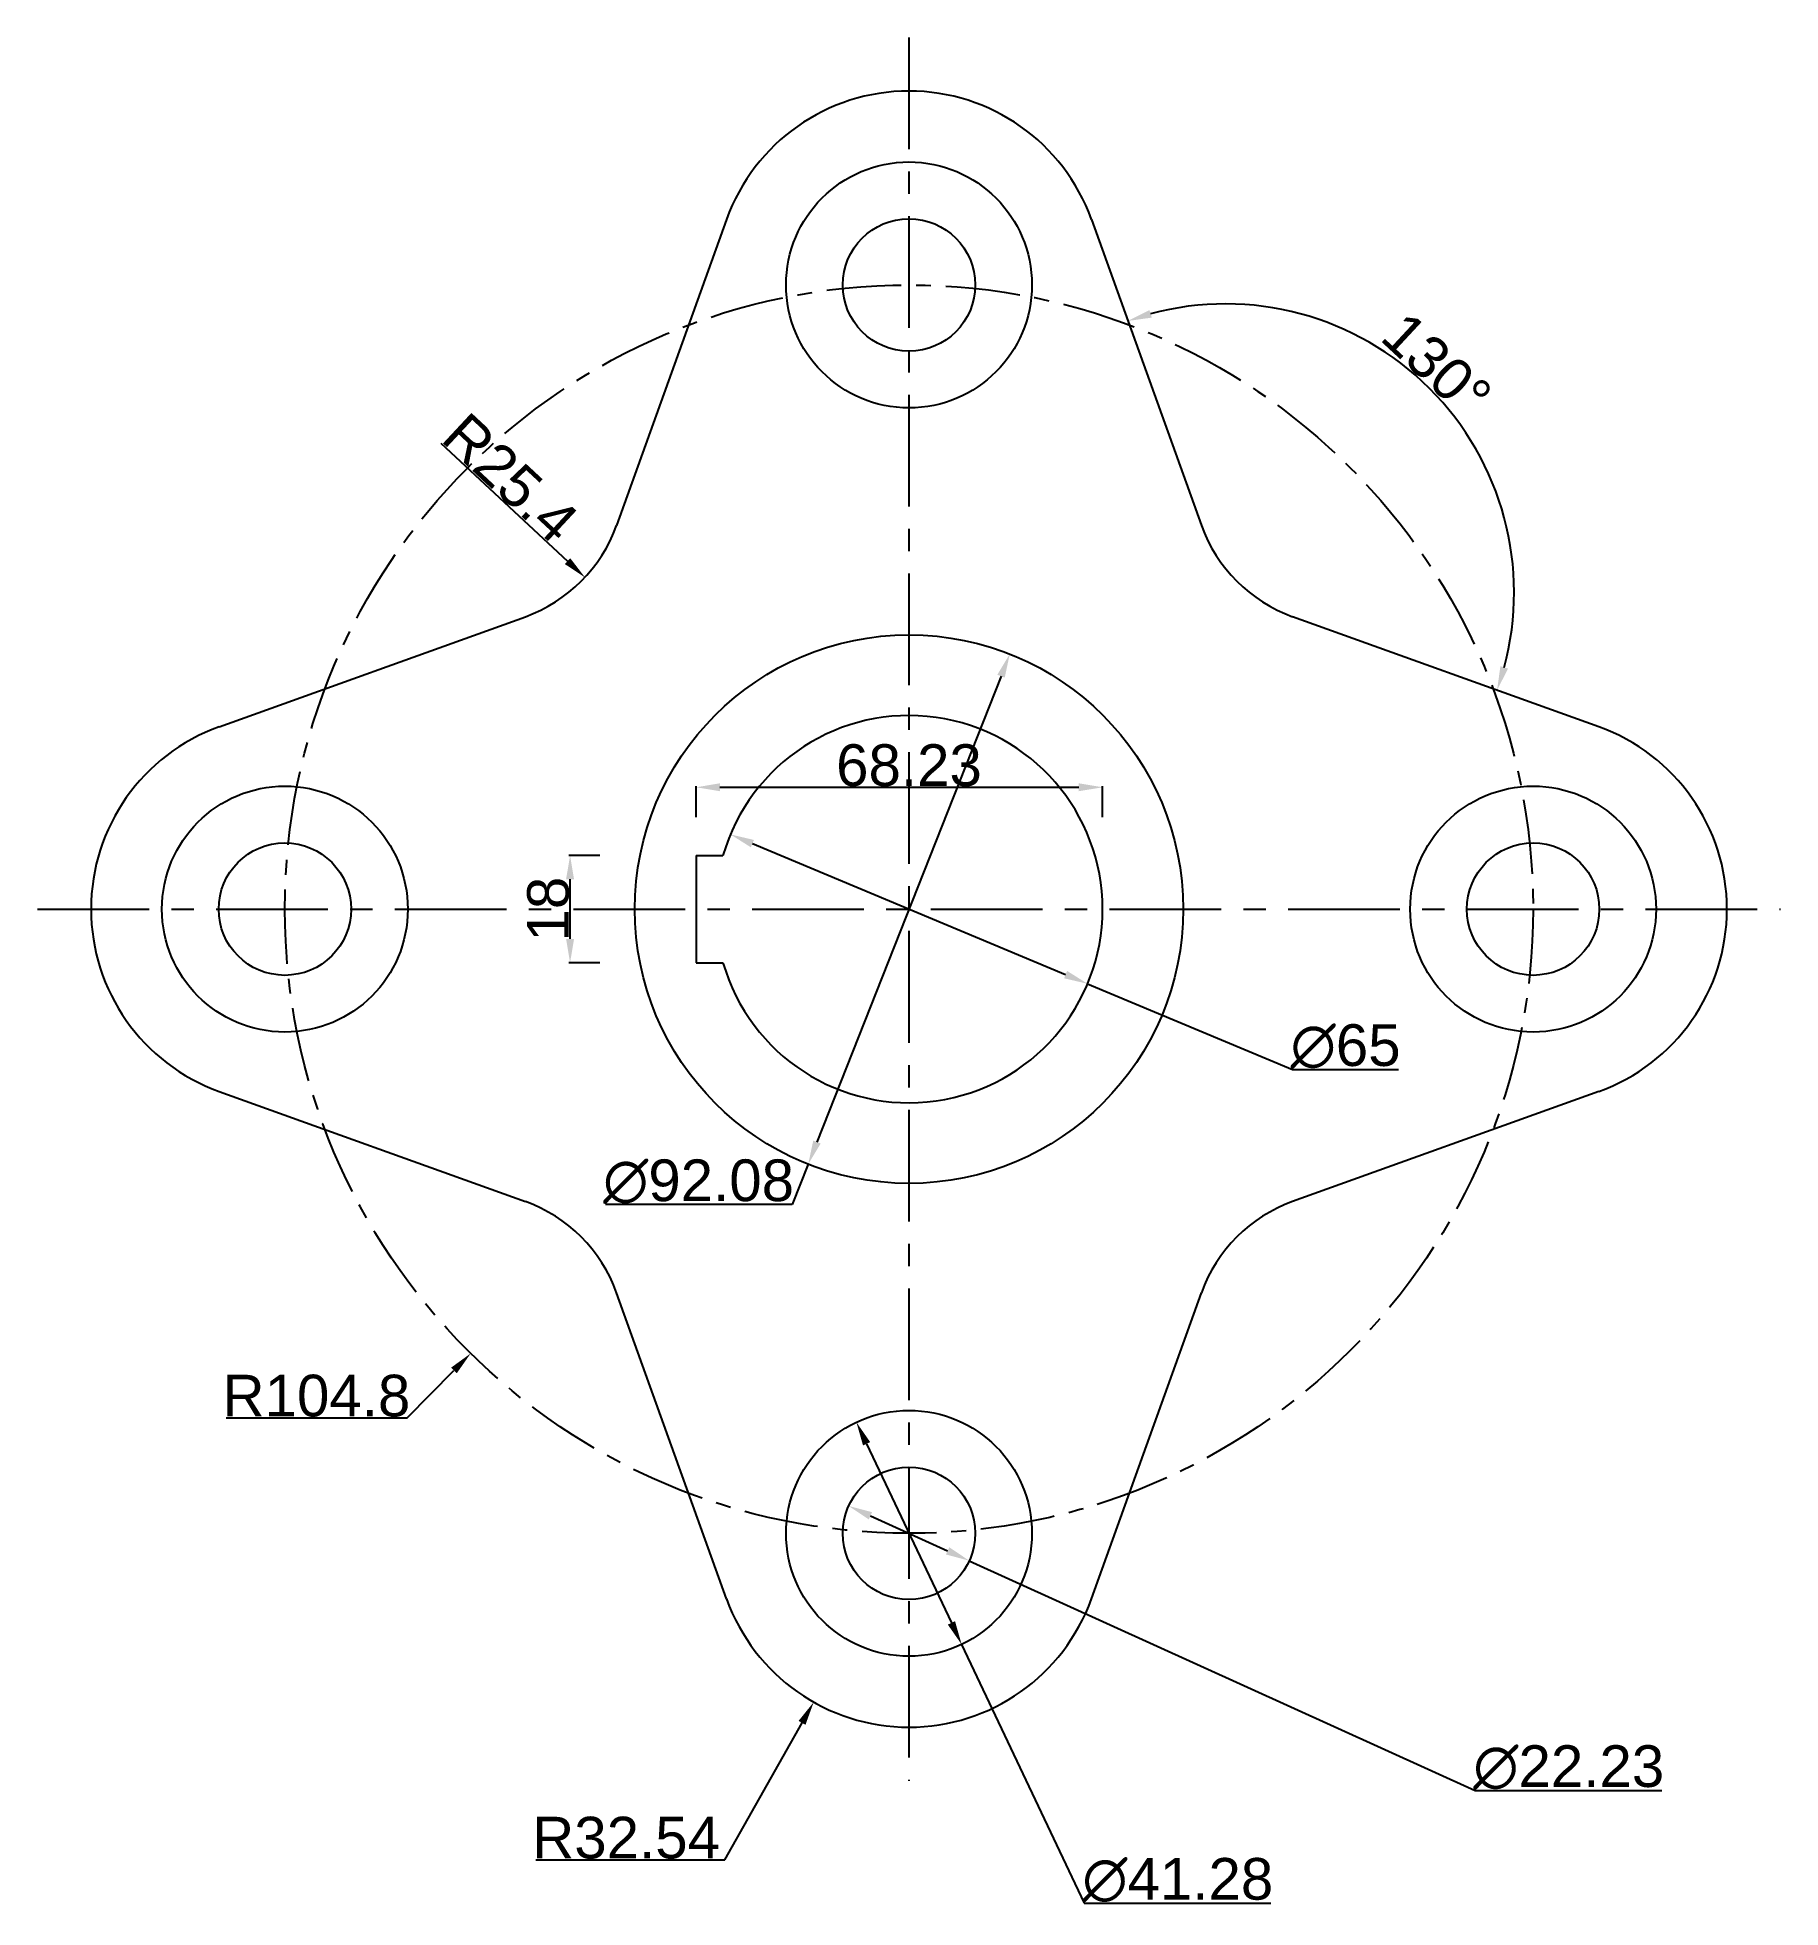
# Model space of a CAD drawing. Header units: millimetres. Extents: x 976 to 1269, y -796 to -483.
import ezdxf

# ---------------------------------------------------------------- set-up
doc = ezdxf.new("R2010")
doc.units = ezdxf.units.MM
doc.header["$MEASUREMENT"] = 0
doc.linetypes.add('ACAD_ISO09W100', pattern=[45, 24, -3, 6, -3, 6, -3])
doc.linetypes.add('CENTER', pattern=[2, 1.25, -0.25, 0.25, -0.25])
doc.layers.add('dim', color=250, linetype='Continuous', lineweight=30)
doc.styles.get("Standard").update_dxf_attribs({"font": 'arial.ttf'})
doc.dimstyles.new('kri', dxfattribs={"dimtxt": 7, "dimasz": 4, "dimexe": 0.18, "dimexo": 0.0625, "dimgap": 0.09, "dimtad": 1, "dimtoh": 1, "dimdec": 0, "dimzin": 0, "dimdsep": 46, "dimtxsty": 'Standard', "dimcen": 0.09, "dimadec": 0, "dimazin": 0, "dimtfac": 1, "dimtdec": 0, "dimtofl": 0, "dimtmove": 0, "dimatfit": 3, "dimfxl": 1, "dimtolj": 1, "dimtzin": 0, "dimarcsym": 0})
doc.dimstyles.new('krishna ex line', dxfattribs={"dimtxt": 7, "dimasz": 4, "dimexe": 0.18, "dimexo": 0.0625, "dimgap": 0.09, "dimtad": 1, "dimtoh": 1, "dimdec": 1, "dimzin": 0, "dimdsep": 46, "dimtxsty": 'Standard', "dimcen": 0.09, "dimadec": 0, "dimazin": 0, "dimtfac": 1, "dimtdec": 1, "dimtmove": 0, "dimatfit": 2, "dimfxl": 5, "dimfxlon": 1, "dimtolj": 1, "dimtzin": 0, "dimarcsym": 0})

# ---------------------------------------------------------------- blocks, each defined once
blk = doc.blocks.new('*D1')
at = {"layer": 'Defpoints', "color": 0, "linetype": 'ACAD_ISO09W100', "ltscale": 0.3, "transparency": 16777216}
for p in [(1152.96, -513.09), (1219.94, -556.48), (1171.43, -564.47), (1186.74, -579.78), (1238.13, -598.25)]:
    blk.add_point(p, dxfattribs=at)
at = {"layer": 'dim', "color": 0, "lineweight": -2, "ltscale": 0.3, "transparency": 16777216}
blk.add_arc((1175.48, -575.73), 48.45, 344.9615, 105.0385, dxfattribs=at)
at = {"layer": 'dim', "color": 0, "linetype": 'ACAD_ISO09W100', "ltscale": 0.3, "transparency": 16777216}
for points in [[(1163.11, -529.58), (1162.71, -528.31), (1159.09, -530.14)], [(1222.91, -588.5), (1221.63, -588.1), (1221.07, -592.12)]]:
    blk.add_solid(points, dxfattribs=at)
at = {"layer": 'dim', "color": 0, "linetype": 'ACAD_ISO09W100', "ltscale": 0.3, "transparency": 16777216, "insert": (1210.94, -537.55), "char_height": 7, "attachment_point": 5, "rotation": 317.1172}
blk.add_mtext('\\A1;130°', dxfattribs=at)
blk = doc.blocks.new('*D2')
at = {"layer": 'Defpoints', "color": 0, "transparency": 16777216}
for p in [(1049.35, -555.88), (1067.94, -573.18)]:
    blk.add_point(p, dxfattribs=at)
at = {"layer": 'dim', "color": 0, "lineweight": -2, "transparency": 16777216}
blk.add_line((1043.76, -550.68), (1065.01, -570.46), dxfattribs=at)
at = {"layer": 'dim', "color": 0, "transparency": 16777216}
blk.add_solid([(1065.47, -569.97), (1064.56, -570.95), (1067.94, -573.18)], dxfattribs=at)
at = {"layer": 'dim', "color": 0, "lineweight": 15, "transparency": 16777216, "insert": (1055.42, -556.52), "char_height": 7, "attachment_point": 5, "rotation": 317.0533}
blk.add_mtext('\\A1;R25.4', dxfattribs=at)
blk = doc.blocks.new('*D3')
at = {"layer": 'Defpoints', "color": 0, "linetype": 'ACAD_ISO09W100', "ltscale": 0.3, "transparency": 16777216}
for p in [(1154.84, -608.42), (1086.61, -628.87), (1154.84, -628.87)]:
    blk.add_point(p, dxfattribs=at)
at = {"layer": 'dim', "color": 0, "linetype": 'ACAD_ISO09W100', "lineweight": -2, "ltscale": 0.3, "transparency": 16777216}
for p, q in [((1086.61, -613.42), (1086.61, -608.24)), ((1154.84, -613.42), (1154.84, -608.24))]:
    blk.add_line(p, q, dxfattribs=at)
at = {"layer": 'dim', "color": 0, "lineweight": -2, "ltscale": 0.3, "transparency": 16777216}
blk.add_line((1090.61, -608.42), (1150.84, -608.42), dxfattribs=at)
at = {"layer": 'dim', "color": 0, "linetype": 'ACAD_ISO09W100', "ltscale": 0.3, "transparency": 16777216}
for points in [[(1090.61, -607.75), (1090.61, -609.08), (1086.61, -608.42)], [(1150.84, -607.75), (1150.84, -609.08), (1154.84, -608.42)]]:
    blk.add_solid(points, dxfattribs=at)
at = {"layer": 'dim', "color": 0, "linetype": 'ACAD_ISO09W100', "ltscale": 0.3, "transparency": 16777216, "insert": (1122.34, -604.75), "char_height": 7, "attachment_point": 5}
blk.add_mtext('\\A1;68.23', dxfattribs=at)
blk = doc.blocks.new('*D4')
at = {"layer": 'Defpoints', "color": 0, "linetype": 'ACAD_ISO09W100', "ltscale": 0.3, "transparency": 16777216}
for p in [(1065.44, -619.87), (1086.61, -619.87), (1086.61, -637.87)]:
    blk.add_point(p, dxfattribs=at)
at = {"layer": 'dim', "color": 0, "linetype": 'ACAD_ISO09W100', "lineweight": -2, "ltscale": 0.3, "transparency": 16777216}
for p, q in [((1070.44, -619.87), (1065.26, -619.87)), ((1070.44, -637.87), (1065.26, -637.87))]:
    blk.add_line(p, q, dxfattribs=at)
at = {"layer": 'dim', "color": 0, "lineweight": -2, "ltscale": 0.3, "transparency": 16777216}
blk.add_line((1065.44, -633.87), (1065.44, -623.87), dxfattribs=at)
at = {"layer": 'dim', "color": 0, "linetype": 'ACAD_ISO09W100', "ltscale": 0.3, "transparency": 16777216}
for points in [[(1064.77, -623.87), (1066.11, -623.87), (1065.44, -619.87)], [(1064.77, -633.87), (1066.11, -633.87), (1065.44, -637.87)]]:
    blk.add_solid(points, dxfattribs=at)
at = {"layer": 'dim', "color": 0, "linetype": 'ACAD_ISO09W100', "ltscale": 0.3, "transparency": 16777216, "insert": (1061.78, -628.87), "char_height": 7, "attachment_point": 5, "rotation": 90}
blk.add_mtext('\\A1;18', dxfattribs=at)
blk = doc.blocks.new('*D5')
at = {"layer": 'Defpoints', "color": 0, "transparency": 16777216}
for p in [(1122.34, -628.87), (1048.75, -703.46)]:
    blk.add_point(p, dxfattribs=at)
at = {"layer": 'dim', "color": 0, "lineweight": -2, "transparency": 16777216}
for p, q in [((1122.25, -628.87), (1122.43, -628.87)), ((1122.34, -628.96), (1122.34, -628.78)), ((1038.11, -714.24), (1045.94, -706.31)), ((1007.69, -714.24), (1038.11, -714.24))]:
    blk.add_line(p, q, dxfattribs=at)
at = {"layer": 'dim', "color": 0, "transparency": 16777216}
blk.add_solid([(1045.47, -705.84), (1046.42, -706.78), (1048.75, -703.46)], dxfattribs=at)
at = {"layer": 'dim', "color": 0, "lineweight": 15, "transparency": 16777216, "insert": (1022.86, -710.58), "char_height": 7, "attachment_point": 5}
blk.add_mtext('\\A1;R104.8', dxfattribs=at)
blk = doc.blocks.new('*D6')
at = {"layer": 'Defpoints', "color": 0, "transparency": 16777216}
for p in [(1122.34, -733.65), (1106.34, -761.99)]:
    blk.add_point(p, dxfattribs=at)
at = {"layer": 'dim', "color": 0, "lineweight": -2, "transparency": 16777216}
for p, q in [((1122.25, -733.65), (1122.43, -733.65)), ((1122.34, -733.74), (1122.34, -733.56)), ((1091.41, -788.45), (1104.38, -765.47)), ((1059.7, -788.45), (1091.41, -788.45))]:
    blk.add_line(p, q, dxfattribs=at)
at = {"layer": 'dim', "color": 0, "transparency": 16777216}
blk.add_solid([(1103.8, -765.14), (1104.96, -765.8), (1106.34, -761.99)], dxfattribs=at)
at = {"layer": 'dim', "color": 0, "lineweight": 15, "transparency": 16777216, "insert": (1074.85, -784.78), "char_height": 7, "attachment_point": 5}
blk.add_mtext('\\A1;R32.54', dxfattribs=at)
blk = doc.blocks.new('*D7')
at = {"layer": 'Defpoints', "color": 0, "linetype": 'ACAD_ISO09W100', "ltscale": 0.3, "transparency": 16777216}
for p in [(1113.51, -715), (1131.18, -752.31)]:
    blk.add_point(p, dxfattribs=at)
at = {"layer": 'dim', "color": 0, "lineweight": -2, "ltscale": 0.3, "transparency": 16777216}
for p, q in [((1115.22, -718.61), (1129.46, -748.69)), ((1131.18, -752.31), (1151.75, -795.74)), ((1151.75, -795.74), (1183.09, -795.74))]:
    blk.add_line(p, q, dxfattribs=at)
at = {"layer": 'dim', "color": 0, "linetype": 'ACAD_ISO09W100', "ltscale": 0.3, "transparency": 16777216}
for points in [[(1115.82, -718.33), (1114.62, -718.9), (1113.51, -715)], [(1130.07, -748.4), (1128.86, -748.98), (1131.18, -752.31)]]:
    blk.add_solid(points, dxfattribs=at)
at = {"layer": 'dim', "color": 0, "linetype": 'ACAD_ISO09W100', "ltscale": 0.3, "transparency": 16777216, "insert": (1167.47, -791.88), "char_height": 7, "attachment_point": 5}
blk.add_mtext('\\A1;∅41.28', dxfattribs=at)
blk = doc.blocks.new('*D8')
at = {"layer": 'Defpoints', "color": 0, "linetype": 'ACAD_ISO09W100', "ltscale": 0.3, "transparency": 16777216}
for p in [(1112.22, -729.06), (1132.46, -738.25)]:
    blk.add_point(p, dxfattribs=at)
at = {"layer": 'dim', "color": 0, "lineweight": -2, "ltscale": 0.3, "transparency": 16777216}
for p, q in [((1115.86, -730.71), (1128.82, -736.59)), ((1132.46, -738.25), (1217.4, -776.81)), ((1217.4, -776.81), (1248.72, -776.81))]:
    blk.add_line(p, q, dxfattribs=at)
at = {"layer": 'dim', "color": 0, "linetype": 'ACAD_ISO09W100', "ltscale": 0.3, "transparency": 16777216}
for points in [[(1116.14, -730.1), (1115.59, -731.32), (1112.22, -729.06)], [(1129.1, -735.99), (1128.54, -737.2), (1132.46, -738.25)]]:
    blk.add_solid(points, dxfattribs=at)
at = {"layer": 'dim', "color": 0, "linetype": 'ACAD_ISO09W100', "ltscale": 0.3, "transparency": 16777216, "insert": (1233.11, -772.96), "char_height": 7, "attachment_point": 5}
blk.add_mtext('\\A1;∅22.23', dxfattribs=at)
blk = doc.blocks.new('*D9')
at = {"layer": 'Defpoints', "color": 0, "linetype": 'ACAD_ISO09W100', "ltscale": 0.3, "transparency": 16777216}
for p in [(1092.36, -616.33), (1152.33, -641.41)]:
    blk.add_point(p, dxfattribs=at)
at = {"layer": 'dim', "color": 0, "lineweight": -2, "ltscale": 0.3, "transparency": 16777216}
for p, q in [((1096.05, -617.88), (1148.63, -639.87)), ((1152.33, -641.41), (1186.72, -655.79)), ((1186.72, -655.79), (1204.5, -655.79))]:
    blk.add_line(p, q, dxfattribs=at)
at = {"layer": 'dim', "color": 0, "linetype": 'ACAD_ISO09W100', "ltscale": 0.3, "transparency": 16777216}
for points in [[(1096.31, -617.26), (1095.79, -618.49), (1092.36, -616.33)], [(1148.89, -639.25), (1148.38, -640.48), (1152.33, -641.41)]]:
    blk.add_solid(points, dxfattribs=at)
at = {"layer": 'dim', "color": 0, "linetype": 'ACAD_ISO09W100', "ltscale": 0.3, "transparency": 16777216, "insert": (1195.65, -651.93), "char_height": 7, "attachment_point": 5}
blk.add_mtext('\\A1;∅65', dxfattribs=at)
blk = doc.blocks.new('*D10')
at = {"layer": 'Defpoints', "color": 0, "linetype": 'ACAD_ISO09W100', "ltscale": 0.3, "transparency": 16777216}
for p in [(1139.26, -586.05), (1105.42, -671.69)]:
    blk.add_point(p, dxfattribs=at)
at = {"layer": 'dim', "color": 0, "lineweight": -2, "ltscale": 0.3, "transparency": 16777216}
for p, q in [((1137.79, -589.77), (1106.89, -667.97)), ((1105.42, -671.69), (1102.74, -678.48)), ((1102.74, -678.48), (1071.39, -678.48))]:
    blk.add_line(p, q, dxfattribs=at)
at = {"layer": 'dim', "color": 0, "linetype": 'ACAD_ISO09W100', "ltscale": 0.3, "transparency": 16777216}
for points in [[(1137.17, -589.53), (1138.41, -590.02), (1139.26, -586.05)], [(1106.27, -667.72), (1107.51, -668.21), (1105.42, -671.69)]]:
    blk.add_solid(points, dxfattribs=at)
at = {"layer": 'dim', "color": 0, "linetype": 'ACAD_ISO09W100', "ltscale": 0.3, "transparency": 16777216, "insert": (1087.02, -674.62), "char_height": 7, "attachment_point": 5}
blk.add_mtext('\\A1;∅92.08', dxfattribs=at)

msp = doc.modelspace()

# ---------------------------------------------------------------- linework, layer by layer
at = {"linetype": 'CENTER', "ltscale": 15}
for p, q in [((1122.341, -482.544), (1122.341, -775.201)), ((976.013, -628.872), (1268.67, -628.872))]:
    msp.add_line(p, q, dxfattribs=at)
for p, q in [((1091.719, -513.085), (1073.25, -564.47)), ((1152.963, -513.085), (1171.433, -564.47)), ((1006.555, -598.25), (1057.939, -579.781)), ((1238.128, -598.25), (1186.744, -579.781)), ((1086.611, -619.872), (1086.611, -637.872)), ((1086.611, -619.872), (1091.112, -619.872)), ((1086.611, -637.872), (1091.112, -637.872)), ((1006.555, -659.494), (1057.939, -677.963)), ((1238.128, -659.494), (1186.744, -677.963)), ((1091.719, -744.659), (1073.25, -693.275)), ((1152.963, -744.659), (1171.433, -693.275))]:
    msp.add_line(p, q)
for centre, radius in [((1122.341, -524.092), 20.64), ((1122.341, -524.092), 11.115), ((1122.341, -628.872), 46.04), ((1017.561, -628.872), 20.64), ((1227.121, -628.872), 20.64), ((1017.561, -628.872), 11.115), ((1227.121, -628.872), 11.115), ((1122.341, -733.652), 20.64), ((1122.341, -733.652), 11.115)]:
    msp.add_circle(centre, radius)
at = {"linetype": 'CENTER', "ltscale": 10}
msp.add_circle((1122.341, -628.872), 104.78, dxfattribs=at)
for centre, radius, start, end in [((1122.341, -524.092), 32.54, 19.77032, 160.22968), ((1049.347, -555.878), 25.4, 289.77032, 340.22968), ((1195.335, -555.878), 25.4, 199.77032, 250.22968), ((1122.341, -628.872), 32.5, 196.07665, 163.92335), ((1017.561, -628.872), 32.54, 109.77032, 250.22968), ((1227.121, -628.872), 32.54, 289.77032, 70.22968), ((1049.347, -701.866), 25.4, 19.77032, 70.22968), ((1195.335, -701.866), 25.4, 109.77032, 160.22968), ((1122.341, -733.652), 32.54, 199.77032, 340.22968)]:
    msp.add_arc(centre, radius, start, end)

# ---------------------------------------------------------------- dimensions: what is measured, and where the dimension line sits
at = {"layer": 'dim', "color": 18, "linetype": 'ACAD_ISO09W100', "ltscale": 0.3, "true_color": 0x000000}
dim = msp.add_angular_dim_2l(base=(1219.941, -556.484), line1=((1238.128, -598.25), (1186.744, -579.781)), line2=((1152.963, -513.085), (1171.433, -564.47)), dimstyle='krishna ex line', dxfattribs=at)
dim.commit()
dim.dimension.update_dxf_attribs({"geometry": '*D1', "text_midpoint": (1208.45, -540.233), "dimtype": 162})
at = {"layer": 'dim', "color": 18, "lineweight": 15, "true_color": 0x000000}
for center, mpoint, override, picture, middle in [((1049.347, -555.878), (1067.94, -573.183), {"dimdec": 1}, '*D2', (1052.922, -559.205)), ((1122.341, -733.652), (1106.344, -761.988), {"dimdec": 2}, '*D6', (1074.848, -788.449))]:
    dim = msp.add_radius_dim(center=center, mpoint=mpoint, dimstyle='kri', override=override, dxfattribs=at)
    dim.commit()
    dim.dimension.update_dxf_attribs({"geometry": picture, "text_midpoint": middle, "dimtype": 164})
at = {"layer": 'dim', "color": 18, "linetype": 'ACAD_ISO09W100', "ltscale": 0.3, "true_color": 0x000000}
for p1, p2, override, picture, middle in [((1139.263, -586.055), (1105.42, -671.69), {"dimdec": 2}, '*D10', (1087.02, -678.481)), ((1092.358, -616.333), (1152.325, -641.411), {"dimdec": 0}, '*D9', (1195.653, -655.792)), ((1113.506, -714.999), (1131.177, -752.305), {"dimdec": 2}, '*D7', (1167.469, -795.743)), ((1112.221, -729.057), (1132.462, -738.248), {"dimdec": 2}, '*D8', (1233.106, -776.815))]:
    dim = msp.add_diameter_dim_2p(p1=p1, p2=p2, dimstyle='krishna ex line', override=override, dxfattribs=at)
    dim.commit()
    dim.dimension.update_dxf_attribs({"geometry": picture, "text_midpoint": middle, "dimtype": 163})
dim = msp.add_linear_dim(base=(1154.841, -608.417), p1=(1086.611, -628.872), p2=(1154.841, -628.872), dimstyle='krishna ex line', override={"dimdec": 2}, dxfattribs=at)
dim.commit()
dim.dimension.update_dxf_attribs({"geometry": '*D3', "text_midpoint": (1122.341, -608.417), "dimtype": 160})
dim = msp.add_linear_dim(base=(1065.441, -619.872), p1=(1086.611, -637.872), p2=(1086.611, -619.872), angle=90, dimstyle='krishna ex line', override={"dimdec": 0}, dxfattribs=at)
dim.commit()
dim.dimension.update_dxf_attribs({"geometry": '*D4', "text_midpoint": (1061.777, -628.872)})
at = {"layer": 'dim', "color": 18, "lineweight": 15, "true_color": 0x000000}
dim = msp.add_radius_dim(center=(1122.341, -628.872), mpoint=(1048.752, -703.461), dimstyle='kri', override={"dimdec": 1}, dxfattribs=at)
dim.commit()
dim.dimension.update_dxf_attribs({"geometry": '*D5', "text_midpoint": (1022.856, -710.58)})

doc.saveas('drawing.dxf')
